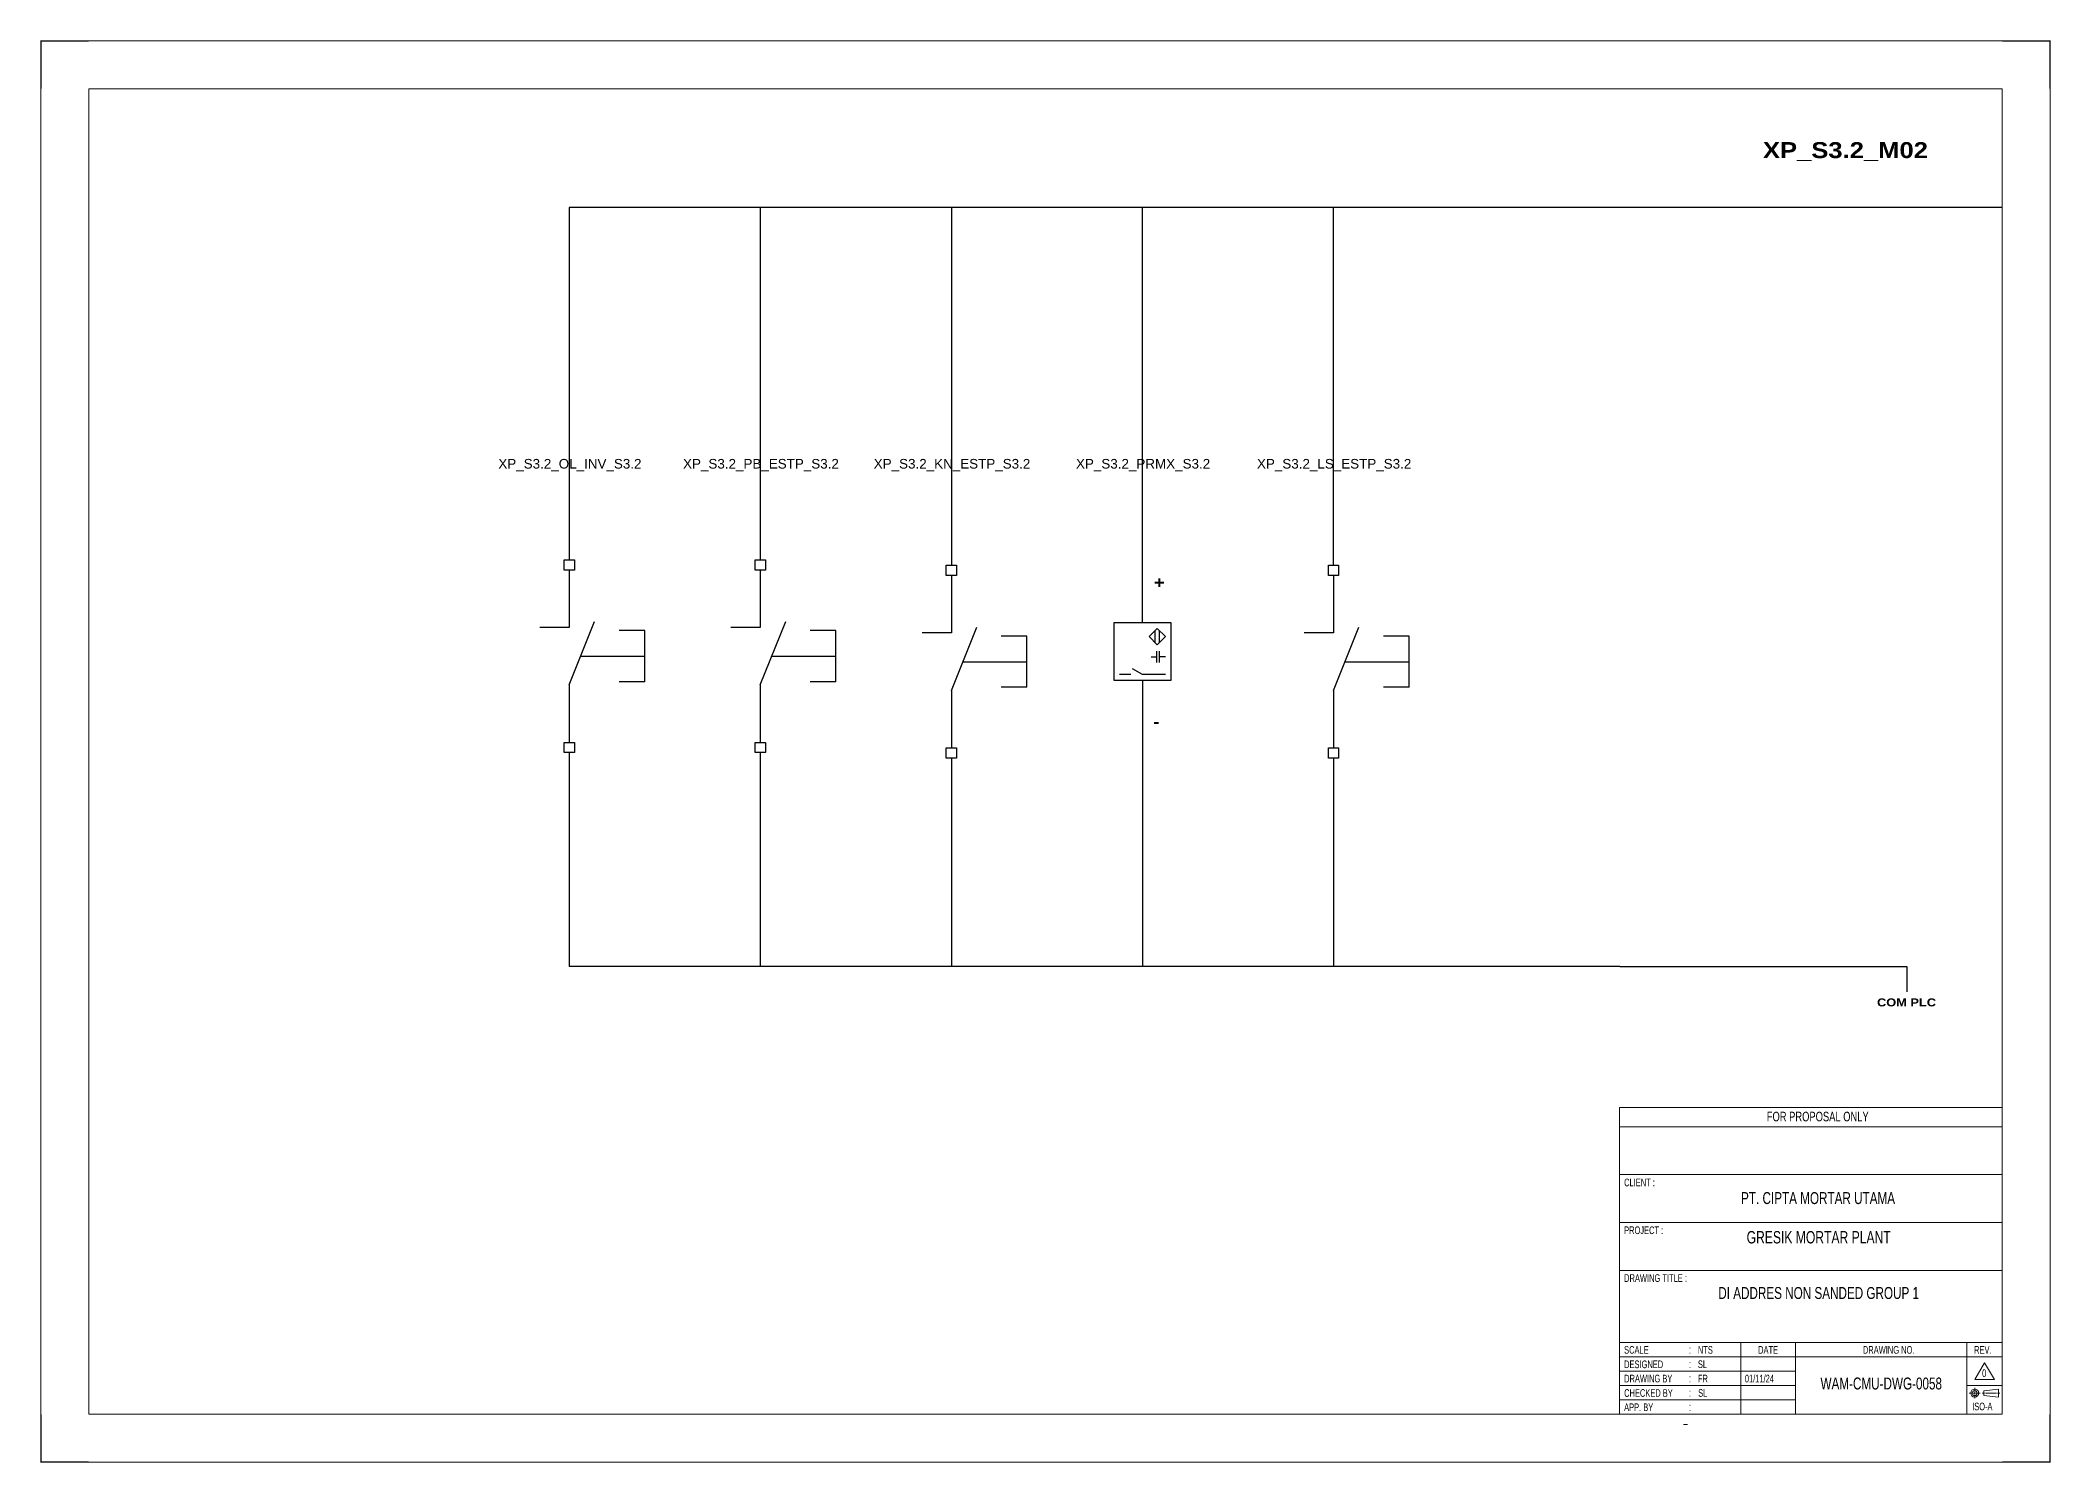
# Model space of a CAD drawing. Header units: centimetres. Extents: x -30014 to 38541, y 15960 to 46751.
# Drawn here: x 1147 to 7430, y 39797 to 44241 of the extents above; entities that cross this region are included whole.
import ezdxf
from ezdxf.enums import TextEntityAlignment as Align

# ---------------------------------------------------------------- set-up
doc = ezdxf.new("R2010")
doc.units = ezdxf.units.CM
doc.header["$MEASUREMENT"] = 0
doc.linetypes.add('CENTER', pattern=[2, 1.25, -0.25, 0.25, -0.25])
for name, color, linetype in [('1', 7, 'Continuous'), ('Etiket-Line-L', 7, 'Continuous'), ('EtIket-Line-S', 2, 'Continuous'), ('Etiket-Text-List0', 2, 'Continuous'), ('Etiket-Text-List1', 3, 'Continuous'), ('Etiket-Text-List2', 1, 'Continuous')]:
    doc.layers.add(name, color=color, linetype=linetype)
for name, color, linetype, lineweight in [('Center_line', 2, 'CENTER', 5), ('Etiket', 7, 'Continuous', 5), ('Object', 4, 'Continuous', 25)]:
    doc.layers.add(name, color=color, linetype=linetype, lineweight=lineweight)
doc.styles.add('Bold', font='ariblk.ttf', dxfattribs={"height": 25.4})
doc.styles.add('DIM', font='romans', dxfattribs={"height": 6.096})
doc.styles.get("Standard").update_dxf_attribs({"font": 'arial.ttf'})

# ---------------------------------------------------------------- blocks, each defined once
blk = doc.blocks.new('x5 Out Line')
at = {"const_width": 0.3}
for points in [[(9.65, 286.71), (0, 286.71), (0, 277.06)], [(405.45, 277.06), (405.45, 286.71), (395.8, 286.71)], [(0, 9.65), (0, 0), (9.65, 0)], [(405.45, 9.65), (405.45, 0), (395.8, 0)]]:
    blk.add_lwpolyline(points, dxfattribs=at)
at = {"lineweight": 15}
blk.add_lwpolyline([(395.8, 9.65), (395.8, 277.06), (9.65, 277.06), (9.65, 9.65)], close=True, dxfattribs=at)
at = {"layer": 'EtIket-Line-S', "lineweight": 9, "ltscale": 0.5}
blk.add_lwpolyline([(0, 0), (405.45, 0), (405.45, 286.71), (0, 286.71)], close=True, dxfattribs=at)
blk = doc.blocks.new('A$C6CDB76E5')
at = {"lineweight": 15}
for p, q in [((-196.2, 0), (-196.2, 157.1)), ((-196.2, 157.1), (0, 157.1)), ((0, 0), (0, 157.1)), ((-196.2, 147.3), (0, 147.3)), ((-196.2, 122.8), (0, 122.8)), ((-196.2, 98.2), (0, 98.2)), ((-196.2, 73.7), (0, 73.7)), ((-196.2, 36.8), (0, 36.8)), ((-134, 0), (-134, 36.8)), ((-105.9, 0), (-105.9, 36.8)), ((-18.1, 0), (-18.1, 36.8)), ((-196.2, 29.4), (0, 29.4)), ((-196.2, 22.1), (-105.9, 22.1)), ((-196.2, 14.7), (-105.9, 14.7)), ((-18.1, 14.7), (0, 14.7)), ((-196.2, 7.4), (-105.9, 7.4))]:
    blk.add_line(p, q, dxfattribs=at)
at = {"layer": 'Center_line', "lineweight": 13}
for p, q in [((-16.9, 10.8), (-11.3, 10.8)), ((-14.1, 13.5), (-14.1, 8)), ((-10.3, 10.8), (-1.2, 10.8))]:
    blk.add_line(p, q, dxfattribs=at)
at = {"layer": 'Etiket-Line-L', "lineweight": 15}
for p, q in [((0, 0), (0, 122.6)), ((-196.2, 0), (0, 0))]:
    blk.add_line(p, q, dxfattribs=at)
blk.add_lwpolyline([(-9, 26.4), (-4, 17.7), (-14.1, 17.7)], close=True, dxfattribs=at)
at = {"layer": 'Object', "lineweight": 15}
blk.add_lwpolyline([(-9.5, 9.5), (-1.9, 8.7), (-1.9, 12.8), (-9.5, 12)], close=True, dxfattribs=at)
for radius in [2.03, 1.27]:
    blk.add_circle((-14.1, 10.8), radius, dxfattribs=at)
at = {"layer": '1', "color": 3, "lineweight": 9, "width": 0.7}
blk.add_text('ISO-A', height=3.91, dxfattribs=at).set_placement((-15.4, 2))
at = {"layer": 'Etiket-Text-List0', "lineweight": 13, "width": 0.7}
for s, height, p in [('CLIENT :', 3.92, (-193.8, 116.8)), ('PROJECT :', 3.92, (-193.8, 92.3)), ('DRAWING TITLE :', 3.923, (-193.8, 67.8)), ('SCALE', 3.92, (-193.8, 31)), (':', 4.17, (-160.6, 31)), ('DATE', 3.92, (-125.1, 31)), ('DRAWING NO.', 3.923, (-71.4, 31)), ('REV.', 3.92, (-14.4, 31)), ('DESIGNED', 3.92, (-193.8, 23.6)), (':', 4.17, (-160.6, 23.6)), ('CHECKED BY ', 3.923, (-193.8, 8.9)), ('DRAWING BY', 3.92, (-193.8, 16.3)), (':', 4.17, (-160.6, 16.3)), (':', 4.17, (-160.6, 8.9)), ('APP. BY ', 3.92, (-193.8, 1.6)), (':', 4.17, (-160.6, 1.6))]:
    blk.add_text(s, height=height, dxfattribs=at).set_placement(p)
at = {"layer": 'Etiket-Text-List1', "lineweight": 9, "width": 0.7}
for tag, p in [('1:XXXX', (-156, 31)), ('EN', (-156, 23.6)), ('DD/MM/YY', (-131.3, 23.6)), ('1', (-10.3, 19.1)), ('EN', (-156, 16.3)), ('EN', (-155.8, 8.9)), ('DD/MM/YY', (-131.3, 16.3)), ('DD/MM/YY', (-131.3, 8.9)), ('EN', (-155.7, 1.6)), ('DD/MM/YY', (-131.3, 1.6))]:
    blk.add_attdef(tag, p, '', height=3.92, dxfattribs=at)
at = {"layer": 'Etiket-Text-List2', "lineweight": 13, "width": 0.7}
for tag, height, p in [('FOR FABRICATION', 4.9, (-94.6, 150.1)), ('CLIENT_NAME', 6.13, (-94.1, 107.7)), ('PROJECT_1', 4.9, (-94.1, 87.5)), ('PROJECT_2', 4.9, (-94.1, 79.2)), ('DRAWING_TITLE1', 6.13, (-94.1, 59)), ('DRAWING_TITLE2', 6.13, (-94.1, 49.9)), ('DRAWING_TITLE3', 6.13, (-94.1, 40.1)), ('LDP-X-XXX-AR-01', 6.13, (-62, 12.7))]:
    blk.add_attdef(tag, text='', height=height, dxfattribs=at).set_placement(p, align=Align.CENTER)

msp = doc.modelspace()

# ---------------------------------------------------------------- linework, layer by layer
at = {"color": 146, "ltscale": 50, "true_color": 0x105689}
for p, q in [((3397.3, 43718), (2800.3, 43718)), ((2800.3, 43718), (2800.3, 42618)), ((3397.3, 43718), (3397.3, 42618)), ((3695.8, 43718), (3397.3, 43718)), ((4292.8, 43718), (3695.8, 43718)), ((3994.3, 43718), (3994.3, 42600.9)), ((4889.8, 43718), (4292.8, 43718)), ((4591.3, 42600.9), (4591.3, 43718)), ((5486.8, 43718), (4889.8, 43718)), ((5188.3, 42600.9), (5188.3, 43718)), ((6083.8, 43718), (5486.8, 43718)), ((6680.8, 43718), (6083.8, 43718)), ((7277.8, 43718), (6680.8, 43718)), ((4591.3, 42062.4), (4591.3, 41347.8)), ((2800.3, 42015.5), (2800.3, 41347.8)), ((3397.3, 42015.5), (3397.3, 41347.8)), ((3994.3, 41998.4), (3994.3, 41347.8)), ((5188.3, 41998.4), (5188.3, 41347.8)), ((3397.3, 41347.8), (2800.3, 41347.8)), ((3692.8, 41347.8), (3393.3, 41347.8)), ((4887.8, 41347.8), (3692.8, 41347.8)), ((6082.8, 41347.8), (4887.8, 41347.8)), ((4887.8, 41347.8), (4887.8, 41347.8)), ((6082.8, 41347.8), (6979.3, 41347.8)), ((6979.3, 41347.8), (6979.3, 41267.8))]:
    msp.add_line(p, q, dxfattribs=at)
at = {"ltscale": 50}
for p, q in [((4591.3, 42421.4), (4591.3, 42600.9)), ((2800.3, 42586), (2800.3, 42406.5)), ((3397.3, 42586), (3397.3, 42406.5)), ((3994.3, 42568.9), (3994.3, 42389.4)), ((5188.3, 42568.9), (5188.3, 42389.4)), ((4618.2, 42314.6), (4636.2, 42314.6)), ((4663.1, 42314.6), (4645.1, 42314.6)), ((2800.3, 42227), (2800.3, 42047.5)), ((3397.3, 42227), (3397.3, 42047.5)), ((4555.4, 42259.8), (4519.5, 42259.8)), ((4591.3, 42241.9), (4591.3, 42062.4)), ((3994.3, 42209.9), (3994.3, 42030.4)), ((5188.3, 42209.9), (5188.3, 42030.4))]:
    msp.add_line(p, q, dxfattribs=at)
at = {"ltscale": 500}
for p, q in [((2800.3, 42227), (2879.5, 42425)), ((3397.3, 42227), (3476.5, 42425)), ((3994.3, 42209.9), (4073.5, 42407.9)), ((5188.3, 42209.9), (5267.5, 42407.9)), ((2800.3, 42406.5), (2708.5, 42406.5)), ((3036.2, 42396.7), (2956.2, 42396.7)), ((3036.2, 42236.7), (3036.2, 42396.7)), ((3397.3, 42406.5), (3305.5, 42406.5)), ((3633.2, 42396.7), (3553.2, 42396.7)), ((3633.2, 42236.7), (3633.2, 42396.7)), ((3994.3, 42389.4), (3902.5, 42389.4)), ((4230.2, 42379.6), (4150.2, 42379.6)), ((4230.2, 42219.6), (4230.2, 42379.6)), ((5188.3, 42389.4), (5096.5, 42389.4)), ((5424.2, 42379.6), (5344.2, 42379.6)), ((5424.2, 42219.6), (5424.2, 42379.6)), ((2836.2, 42316.7), (3036.2, 42316.7)), ((3433.2, 42316.7), (3633.2, 42316.7)), ((4030.2, 42299.6), (4230.2, 42299.6)), ((5224.2, 42299.6), (5424.2, 42299.6)), ((3036.2, 42236.7), (2956.2, 42236.7)), ((3633.2, 42236.7), (3553.2, 42236.7)), ((4230.2, 42219.6), (4150.2, 42219.6)), ((5424.2, 42219.6), (5344.2, 42219.6))]:
    msp.add_line(p, q, dxfattribs=at)
for points in [[(2816.3, 42586), (2784.3, 42586), (2784.3, 42618), (2816.3, 42618)], [(3413.3, 42586), (3381.3, 42586), (3381.3, 42618), (3413.3, 42618)], [(4010.3, 42568.9), (3978.3, 42568.9), (3978.3, 42600.9), (4010.3, 42600.9)], [(5204.3, 42568.9), (5172.3, 42568.9), (5172.3, 42600.9), (5204.3, 42600.9)], [(2816.3, 42015.5), (2784.3, 42015.5), (2784.3, 42047.5), (2816.3, 42047.5)], [(3413.3, 42015.5), (3381.3, 42015.5), (3381.3, 42047.5), (3413.3, 42047.5)], [(4010.3, 41998.4), (3978.3, 41998.4), (3978.3, 42030.4), (4010.3, 42030.4)], [(5204.3, 41998.4), (5172.3, 41998.4), (5172.3, 42030.4), (5204.3, 42030.4)]]:
    msp.add_lwpolyline(points, close=True, dxfattribs=at)
at = {"ltscale": 50}
for points in [[(4681, 42421.4), (4501.6, 42421.4), (4501.6, 42241.9), (4681, 42241.9)], [(4637.7, 42352.6), (4663.1, 42378), (4637.7, 42403.4), (4612.3, 42378)]]:
    msp.add_lwpolyline(points, close=True, dxfattribs=at)
for points in [[(4630.5, 42396.2), (4630.5, 42359.8)], [(4644.9, 42359.8), (4644.9, 42396.2)], [(4636.2, 42296.7), (4636.2, 42314.6), (4636.2, 42332.6)], [(4645.1, 42296.7), (4645.1, 42314.6), (4645.1, 42332.6)], [(4663.1, 42259.8), (4591.3, 42259.8), (4560.2, 42277.8)]]:
    msp.add_lwpolyline(points, dxfattribs=at)

# ---------------------------------------------------------------- block references
at = {"layer": 'Etiket', "lineweight": 0}
ref = msp.add_blockref('A$C6CDB76E5', (7277.8, 39948.9), dxfattribs=dict(at, xscale=6.095870930054101, yscale=6.095870930054101, zscale=6.095870930054101))
ref.add_attrib('FOR FABRICATION', 'FOR PROPOSAL ONLY', dxfattribs={"layer": 'Etiket-Text-List2', "lineweight": 13, "height": 29.894, "width": 0.7}).set_placement((6701.4, 40863.8), align=Align.CENTER)
ref.add_attrib('CLIENT_NAME', 'PT. CIPTA MORTAR UTAMA', dxfattribs={"layer": 'Etiket-Text-List2', "lineweight": 13, "height": 37.368, "width": 0.7}).set_placement((6702.4, 40605.3), align=Align.CENTER)
ref.add_attrib('PROJECT_1', 'GRESIK MORTAR PLANT', dxfattribs={"layer": 'Etiket-Text-List2', "lineweight": 13, "height": 38.709, "width": 0.7}).set_placement((6704.3, 40482.3), align=Align.CENTER)
ref.add_attrib('DRAWING_TITLE1', 'DI ADDRES NON SANDED GROUP 1', dxfattribs={"layer": 'Etiket-Text-List2', "lineweight": 13, "height": 37.368, "width": 0.7}).set_placement((6704.3, 40308.8), align=Align.CENTER)
ref.add_attrib('1:XXXX', 'NTS', (6326.9, 40137.8), dxfattribs={"layer": 'Etiket-Text-List1', "lineweight": 13, "height": 23.92, "width": 0.7})
ref.add_attrib('EN', 'SL', (6326.9, 40093), dxfattribs={"layer": 'Etiket-Text-List1', "lineweight": 13, "height": 23.92, "width": 0.7})
ref.add_attrib('EN', 'FR', (6326.9, 40048.2), dxfattribs={"layer": 'Etiket-Text-List1', "lineweight": 13, "height": 23.92, "width": 0.7})
ref.add_attrib('DD/MM/YY', '01/11/24', (6473.6, 40048.2), dxfattribs={"layer": 'Etiket-Text-List1', "lineweight": 13, "height": 23.92, "width": 0.7})
ref.add_attrib('EN', 'SL', (6327.8, 40003.3), dxfattribs={"layer": 'Etiket-Text-List1', "lineweight": 13, "height": 23.92, "width": 0.7})
ref.add_attrib('LDP-X-XXX-AR-01', 'WAM-CMU-DWG-0058', dxfattribs={"layer": 'Etiket-Text-List2', "lineweight": 15, "height": 37.368, "width": 0.7}).set_placement((6899.8, 40026.1), align=Align.CENTER)
ref.add_attrib('1', '0', (7215, 40065), dxfattribs={"layer": 'Etiket-Text-List1', "lineweight": 13, "height": 23.9, "width": 0.7})
at = {"layer": 'Etiket-Line-L', "lineweight": 0}
ref = msp.add_blockref('x5 Out Line', (1149.5, 39799.4), dxfattribs=dict(at, xscale=15.48351216233742, yscale=15.48351216233742, zscale=15.48351216233742))
ref.add_attrib('FILE_NAME', '-', (6279.6, 39907.4), dxfattribs={"layer": 'Etiket-Text-List1', "lineweight": 13, "height": 21.7, "style": 'DIM', "width": 0.7})

# ---------------------------------------------------------------- texts
at = {"ltscale": 500, "style": 'Bold'}
msp.add_text('XP_S3.2_M02', height=50, dxfattribs=at).set_placement((6530.1, 43872.7))
at = {"ltscale": 50}
for s, p in [('XP_S3.2_OL_INV_S3.2', (2802.3, 42918)), ('XP_S3.2_PB_ESTP_S3.2', (3399.3, 42918)), ('XP_S3.2_KN_ESTP_S3.2', (3996.3, 42918)), ('XP_S3.2_PRMX_S3.2', (4593.3, 42918)), ('XP_S3.2_LS_ESTP_S3.2', (5190.3, 42918))]:
    msp.add_text(s, height=30, dxfattribs=at).set_placement(p, align=Align.MIDDLE_CENTER)
at = {"ltscale": 500, "style": 'Bold'}
msp.add_text('+', height=35.9, dxfattribs=at).set_placement((4660.5, 42565), align=Align.TOP_RIGHT)
msp.add_text('-', height=35.9, dxfattribs=at).set_placement((4643.9, 42083.9), align=Align.BOTTOM_RIGHT)
at = {"ltscale": 50, "style": 'Bold'}
msp.add_text('COM PLC', height=25, dxfattribs=at).set_placement((6978.8, 41247.8), align=Align.TOP_CENTER)

doc.saveas('drawing.dxf')
